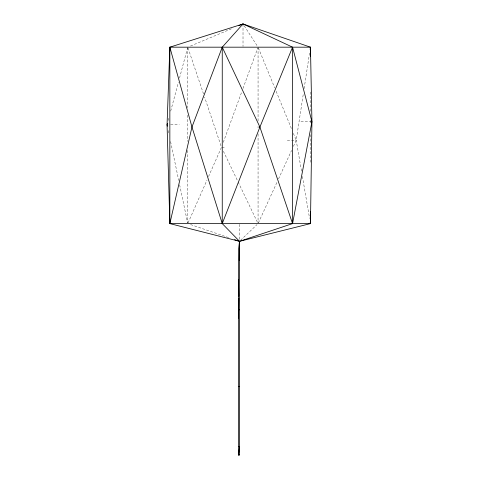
<?xml version="1.0" encoding="UTF-8"?>
<svg xmlns="http://www.w3.org/2000/svg" width="479" height="479" viewBox="0 0 479 479"><rect width="100%" height="100%" fill="white"/><g stroke="black" fill="none" stroke-linecap="round" stroke-linejoin="round"><path stroke-width="0.36" stroke-dasharray="2.4 1.8" d="M293.423 146.37L296.214 140.275L303.452 92.992M304.129 88.555L309.56 53.091M168.213 120.433L168.788 118.283M170.704 111.098L178.368 82.37M179.517 78.065L187.564 47.9M223.28 142.371L241.955 91.279M242.973 88.477L257.81 47.882M188.055 222.921L207.036 179.984M208.539 176.577L221.49 147.269L204.623 97.225M258.373 222.927L277.293 181.601M278.533 178.889L291.561 150.436M240.566 240.308L257.001 224.615M190.486 46.038L232.782 28.255M300.962 121.726L311.937 121.726M170.65 124.744L179.26 124.744M287.304 140.275L296.214 140.275L301.638 171.985M222.19 147.269L224.286 147.269M190.552 224.561L229.016 237.728M244.23 25.836L257.253 45.924M223.418 151.286L237.853 181.415M238.177 182.086L257.744 222.933M258.349 47.87L274.736 87.867M276.149 91.315L291.693 129.24M293.387 133.378L296.214 140.275M187.99 47.888L203.671 94.405M168.285 130.605L168.901 133.533M170.584 141.586L178.709 180.397M179.631 184.792L187.6 222.873M302.393 176.41L309.584 218.442M310.464 92.034L310.464 112.218M310.464 120.445L310.464 124.181M310.464 134.647L310.464 162.303M258.061 47.181L258.061 121.187M258.061 126.42L258.061 127.917M258.061 133.898L258.061 222.855M243.015 23.95L243.015 46.457M239.506 224.34L239.506 239.841M187.756 47.181L187.756 107.733M187.756 115.211L187.756 141.371M187.756 150.346L187.756 222.855"/><path stroke-width="0.72" d="M238.53 318.128L238.782 298.261M239.261 260.504L239.506 241.32L222.25 223.603L191.971 127.025L169.847 47.181L243.015 23.95L310.464 47.181L311.937 121.726L310.464 223.603L239.506 241.32L169.847 223.603L167.063 124.744L169.847 47.181L310.464 47.181L310.464 56.151M234.608 239.644L239.506 241.32L239.506 455.05L238.53 455.05L239.506 446.703L238.53 446.703M238.53 315.523L238.53 305.722M310.129 49.397L310.464 47.181M310.464 211.64L310.464 223.603L169.847 223.603L191.971 127.025L222.25 47.181L243.015 23.95L292.561 47.181L311.937 121.726L292.561 223.603L239.506 241.32L238.53 249.571L238.53 455.05M167.446 123.307L167.063 124.744L167.369 126.211M238.919 25.668L243.015 23.95M238.53 309.781L239.506 309.781M238.53 386.595L239.506 386.595M238.53 454.828L239.506 454.828M310.212 222.13L310.464 223.603M238.53 279.676L238.787 296.184M169.847 47.181L169.847 223.603M259.905 127.037L222.25 223.603L222.25 47.181L259.905 127.037L292.561 223.603L292.561 47.181L259.905 127.037"/></g></svg>
